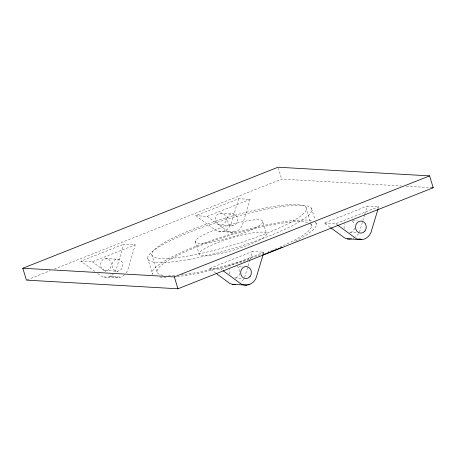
<?xml version="1.0" encoding="UTF-8"?>
<svg xmlns="http://www.w3.org/2000/svg" width="456" height="456" viewBox="0 0 456 456"><rect width="100%" height="100%" fill="white"/><g stroke="black" fill="none" stroke-linecap="round" stroke-linejoin="round"><path stroke-width="0.34" stroke-dasharray="2.28 1.71" d="M126.226 272.882A12.608 11.229 -86.7 0 0 128.421 267.501L135.25 244.832L123.787 244.177L116.018 269.975A12.608 11.229 -86.7 0 1 114.764 272.226M238.653 198.719L230.884 224.512A12.608 11.229 -86.7 0 1 215.842 230.468L195.744 215.699L238.653 198.719L250.116 199.375L243.287 222.038A12.608 11.229 -86.7 0 1 224.865 229.328L207.206 216.355L195.744 215.699M244.633 277.328L247.904 266.464M248.11 265.785L249.745 260.353M249.951 259.675L252.402 251.53L263.864 252.185L263.465 253.519M364.652 214.736L360.44 228.735A12.608 11.229 -86.7 0 1 359.493 231.865M364.851 214.069L367.262 206.066L378.725 206.722L378.315 208.078M27.069 279.859L50.217 270.699M54.184 269.131L281.66 179.1L401.337 185.94M94.837 271.417L80.883 261.157L123.787 244.177M80.883 261.157L92.346 261.812L135.25 244.832M207.206 216.355L250.116 199.375M215.637 273.024L209.492 268.51L252.402 251.53M330.053 227.236L324.358 223.047L367.262 206.066M209.492 268.51L220.955 269.165L263.864 252.185M324.358 223.047L335.821 223.702L378.725 206.722M406.29 186.225L431.786 187.678M220.459 213.06L233.324 213.796A6.053 5.386 -86.7 0 1 236.322 223.674A6.053 5.386 -86.7 0 1 227.168 221.764A6.053 5.386 -86.7 0 1 233.324 213.796M352.442 220.601L357.219 220.875M219.758 225.036L232.623 225.777M349.718 232.469L357.133 232.891M224.42 230.97L235.883 231.625M358.427 238.63L361.796 238.824M218.618 231.483L233.005 232.309M105.592 258.518L118.457 259.253A6.053 5.386 -86.7 0 1 121.461 269.131A6.053 5.386 -86.7 0 1 112.301 267.227A6.053 5.386 -86.7 0 1 118.457 259.253M238.927 266.139L243.025 266.372M104.891 270.499L117.762 271.234M234.857 277.926L242.33 278.354M109.554 276.433L121.017 277.088M244.912 284.168L246.935 284.282M103.751 276.946L118.144 277.772M335.821 223.702L336.938 224.523M220.955 269.165L222.095 270.003M92.346 261.812L106.014 271.861M97.63 273.463L100.975 275.926A12.608 11.229 -86.7 0 0 113.128 274.136M311.533 208.346L315.01 219.792M315.826 222.471L316.435 224.483M306.005 207.48L310.804 223.269M311.003 223.93L311.602 225.902M278.251 167.876L281.66 179.1M262.895 221.815A35.306 6.133 -16.9 0 1 211.316 242.227A35.306 6.133 -16.9 0 1 213.037 230.645A35.306 6.133 -16.9 0 1 262.895 221.815L266.652 234.173A35.306 6.133 -16.9 0 1 215.072 254.585A35.306 6.133 -16.9 0 1 216.788 243.002A35.306 6.133 -16.9 0 1 266.652 234.173M195.271 241.315L199.021 253.667M151.762 254.334L157.36 272.762M147.653 258.136L152.549 274.267A85.745 14.888 -16.9 0 1 217.979 238.231A85.745 14.888 -16.9 0 1 312.816 221.035M236.943 266.441A6.053 5.386 -86.7 0 1 239.845 273.001A6.053 5.386 -86.7 0 1 234.908 277.932M229.453 273.919A6.053 5.386 -86.7 0 1 229.721 269.296M352.22 221.223A6.053 5.386 -86.7 0 1 354.529 224.42M354.597 228.057A6.053 5.386 -86.7 0 1 349.775 232.469M344.314 228.462A6.053 5.386 -86.7 0 1 344.588 223.833M315.29 222.283A85.745 14.888 -16.9 0 1 293.197 242.193M249.267 259.549A85.745 14.888 -16.9 0 1 177.025 276.644M166.126 277.379A85.745 14.888 -16.9 0 1 159.127 277.031M310.063 223.503A80.701 14.011 -16.9 0 1 279.328 247.323M276.826 248.383A80.701 14.011 -16.9 0 1 273.606 249.711M272.95 249.973A80.701 14.011 -16.9 0 1 267.889 251.968M264.115 253.399A80.701 14.011 -16.9 0 1 181.157 274.911M174.676 275.504A80.701 14.011 -16.9 0 1 166.822 275.646M162.946 275.276A80.701 14.011 -16.9 0 1 207.987 242.649A80.701 14.011 -16.9 0 1 308.199 222.659M124.591 274.791A12.608 11.229 -86.7 0 1 110.004 274.791M358.593 233.58A12.608 11.229 -86.7 0 1 355.663 236.829M354.654 237.513A12.608 11.229 -86.7 0 1 353.029 238.323M243.726 279.038A12.608 11.229 -86.7 0 1 240.796 282.287M224.859 223.018A6.053 5.386 -86.7 0 0 221.861 213.14A6.053 5.386 -86.7 0 0 215.705 221.109A6.053 5.386 -86.7 0 0 224.859 223.018M109.999 268.476A6.053 5.386 -86.7 0 0 106.995 258.598A6.053 5.386 -86.7 0 0 100.839 266.572A6.053 5.386 -86.7 0 0 109.999 268.476M188.972 259.424A85.745 14.888 -16.9 0 0 311.961 209.749A85.745 14.888 -16.9 0 0 188.488 232.651A85.745 14.888 -16.9 0 0 188.972 259.424M190.648 255.548A80.701 14.011 -16.9 0 0 306.403 208.797A80.701 14.011 -16.9 0 0 190.192 230.348A80.701 14.011 -16.9 0 0 190.648 255.548"/><path stroke-width="0.68" d="M263.061 254.847L257.036 274.848A12.608 11.229 -86.7 0 1 238.613 282.139L223.235 270.841M378.115 208.762L370.956 232.52A12.608 11.229 -86.7 0 1 355.914 238.471L337.497 224.933M22.8 268.242L278.052 167.215L429.592 175.879L433.2 187.758L177.948 288.785L26.408 280.121L22.8 268.242L174.34 276.9L429.592 175.879M431.786 187.678L433.2 187.758M347.233 238.836L361.619 239.662M247.608 284.322L249.631 284.436M232.366 284.293L246.753 285.12M330.623 227.652L342.017 236.026A12.608 11.229 -86.7 0 0 351.32 238.836M216.195 273.435L229.59 283.279A12.608 11.229 -86.7 0 0 235.29 284.464M174.34 276.9L177.948 288.785M282.144 247.237A85.745 14.888 -16.9 0 1 280.155 248.087M279.545 248.343A85.745 14.888 -16.9 0 1 262.855 254.847M250.076 276.484A6.053 5.386 -86.7 0 0 247.072 266.606A6.053 5.386 -86.7 0 0 240.916 274.575A6.053 5.386 -86.7 0 0 250.076 276.484M364.937 231.021A6.053 5.386 -86.7 0 0 361.939 221.143A6.053 5.386 -86.7 0 0 355.777 229.117A6.053 5.386 -86.7 0 0 364.937 231.021"/></g></svg>
